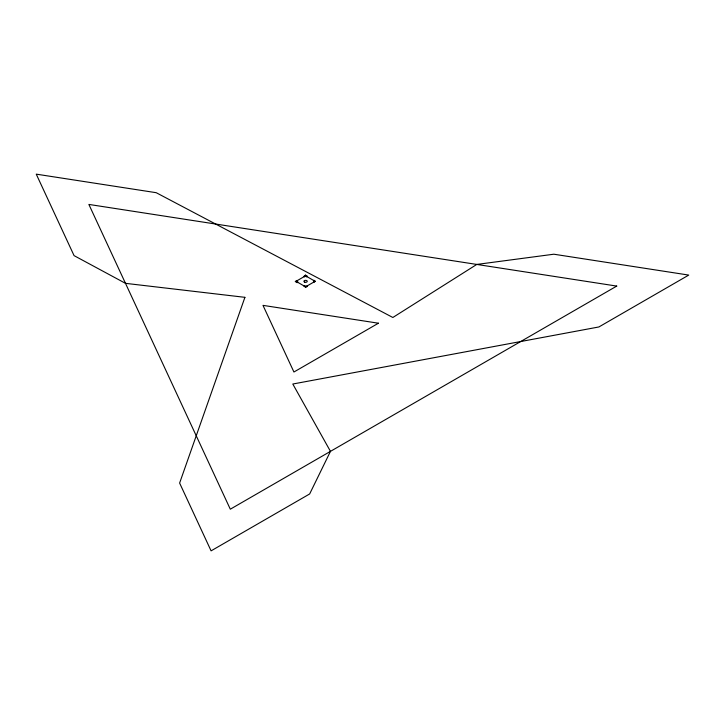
<?xml version="1.0" encoding="UTF-8"?>
<svg xmlns="http://www.w3.org/2000/svg" width="725" height="725" viewBox="0 0 725 725"><rect width="100%" height="100%" fill="white"/><g stroke="black" fill="none" stroke-linecap="round" stroke-linejoin="round"><path stroke-width="1.09" d="M244.914 297.332L179.619 483.058L211.084 550.855L309.657 493.952L330.464 451.367L292.8 384.023L598.904 326.957L688.75 275.083L553.837 254.212L476.778 264.435L392.85 317.487L156.21 192.696L36.25 174.145L74.068 255.626L125.488 283.339L244.914 297.332M297.712 281.844L297.223 282.687L295.238 281.536L297.014 280.43L296.724 281.318L297.712 281.844M304.292 285.804L303.92 286.121L305.714 287.354L307.59 286.312L304.292 285.804M305.47 275.11L303.766 276.479L304.5 276.887L305.524 276.207L306.639 276.896L307.536 276.316L305.47 275.11M314.025 280.358L313.481 280.729L314.414 281.427L313.562 281.943L314.007 282.152L315.33 281.291L314.025 280.358M305.578 275.808L296.027 281.318L305.578 286.828L315.121 281.318L305.578 275.808M378.432 323.214L293.924 372.007L262.985 305.361L378.432 323.214M616.739 286.085L230.305 509.195L88.867 204.423L616.739 286.085M304.736 282.161A1.686 0.979 0 0 0 307.264 281.318A1.686 0.979 0 0 0 304.736 280.475A1.686 0.979 0 0 0 304.736 282.161"/></g></svg>
